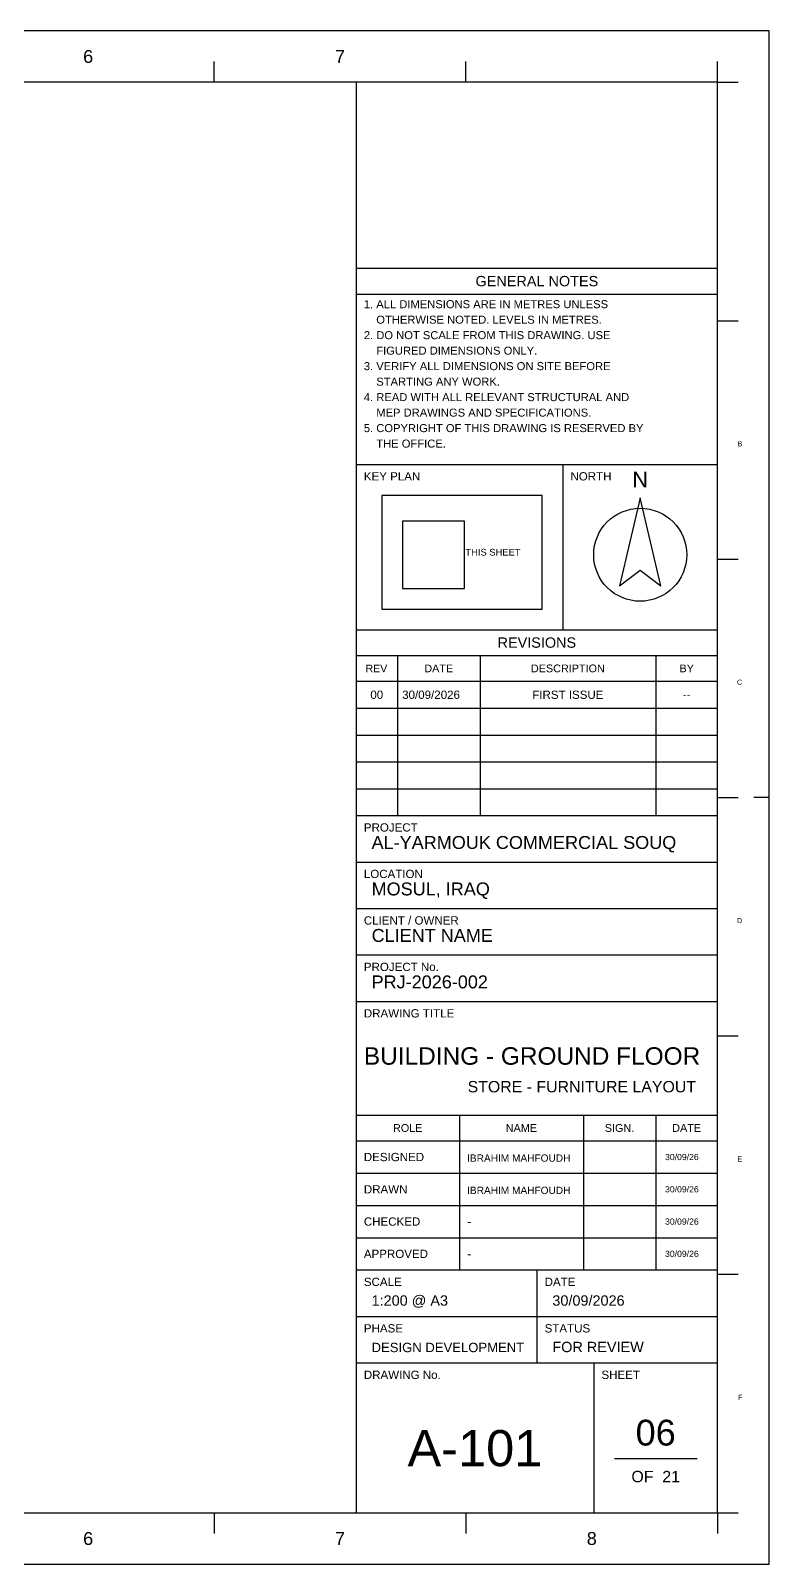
# Model space of a CAD drawing. Header units: metres. Extents: x 0 to 3661, y -5 to 371.
# Drawn here: x 2475.4 to 2504, y 0 to 59.4 of the extents above; entities that cross this region are included whole.
import ezdxf

# ---------------------------------------------------------------- set-up
doc = ezdxf.new("R2010")
doc.units = ezdxf.units.M
doc.header["$MEASUREMENT"] = 0
for name, color, linetype in [('A3_FRAME', 7, 'Continuous'), ('A3_SHEET', 7, 'Continuous'), ('TB_FIELDS', 7, 'Continuous'), ('TB_HEADINGS', 7, 'Continuous'), ('TB_LABELS', 7, 'Continuous'), ('TB_LINES_THICK', 7, 'Continuous'), ('TB_LINES_THIN', 7, 'Continuous'), ('TB_SYMBOLS', 7, 'Continuous')]:
    doc.layers.add(name, color=color, linetype=linetype)
doc.styles.get("Standard").update_dxf_attribs({"font": 'arial.ttf'})

msp = doc.modelspace()

# ---------------------------------------------------------------- linework, layer by layer
at = {"layer": 'A3_FRAME'}
msp.add_line((2504, 29.7), (2503.4, 29.7), dxfattribs=at)
for points in [[(2424, 2), (2502, 2), (2502, 57.4), (2424, 57.4)], [(2488, 2), (2502, 2), (2502, 57.4), (2488, 57.4)]]:
    msp.add_lwpolyline(points, close=True, dxfattribs=at)
at = {"layer": 'A3_SHEET'}
msp.add_lwpolyline([(2420, 0), (2504, 0), (2504, 59.4), (2420, 59.4)], close=True, dxfattribs=at)
at = {"layer": 'TB_LINES_THICK'}
for p, q in [((2488, 50.2), (2502, 50.2)), ((2488, 42.6), (2502, 42.6)), ((2488, 36.2), (2502, 36.2)), ((2488, 29), (2502, 29)), ((2488, 21.8), (2502, 21.8)), ((2488, 17.4), (2502, 17.4)), ((2488, 11.4), (2502, 11.4)), ((2488, 7.8), (2502, 7.8))]:
    msp.add_line(p, q, dxfattribs=at)
at = {"layer": 'TB_LINES_THIN'}
for p, q in [((2482.5, 57.4), (2482.5, 58.2)), ((2492.25, 57.4), (2492.25, 58.2)), ((2502, 57.4), (2502, 58.2)), ((2502, 57.4), (2502.8, 57.4)), ((2488, 49.2), (2502, 49.2)), ((2502, 48.167), (2502.8, 48.167)), ((2496, 42.6), (2496, 36.2)), ((2502, 38.933), (2502.8, 38.933)), ((2488, 35.2), (2502, 35.2)), ((2489.6, 35.2), (2489.6, 29)), ((2492.8, 35.2), (2492.8, 29)), ((2499.6, 35.2), (2499.6, 29)), ((2488, 34.2), (2502, 34.2)), ((2488, 33.16), (2502, 33.16)), ((2488, 32.12), (2502, 32.12)), ((2488, 31.08), (2502, 31.08)), ((2488, 30.04), (2502, 30.04)), ((2502, 29.7), (2502.8, 29.7)), ((2488, 27.2), (2502, 27.2)), ((2488, 25.4), (2502, 25.4)), ((2488, 23.6), (2502, 23.6)), ((2502, 20.467), (2502.8, 20.467)), ((2492, 17.4), (2492, 11.4)), ((2496.8, 17.4), (2496.8, 11.4)), ((2499.6, 17.4), (2499.6, 11.4)), ((2488, 16.4), (2502, 16.4)), ((2488, 15.15), (2502, 15.15)), ((2488, 13.9), (2502, 13.9)), ((2488, 12.65), (2502, 12.65)), ((2495, 11.4), (2495, 7.8)), ((2502, 11.233), (2502.8, 11.233)), ((2488, 9.6), (2502, 9.6)), ((2497.2, 7.8), (2497.2, 2)), ((2498, 4.1), (2501.2, 4.1)), ((2482.5, 2), (2482.5, 1.2)), ((2492.25, 2), (2492.25, 1.2)), ((2502, 2), (2502, 1.2)), ((2502, 2), (2502.8, 2))]:
    msp.add_line(p, q, dxfattribs=at)
for points in [[(2489, 37), (2495.2, 37), (2495.2, 41.4), (2489, 41.4)], [(2489.8, 37.8), (2492.2, 37.8), (2492.2, 40.4), (2489.8, 40.4)]]:
    msp.add_lwpolyline(points, close=True, dxfattribs=at)
at = {"layer": 'TB_SYMBOLS'}
msp.add_lwpolyline([(2499, 41.3), (2498.2, 37.9), (2499, 38.5), (2499.8, 37.9)], close=True, dxfattribs=at)
msp.add_circle((2499, 39.1), 1.8, dxfattribs=at)

# ---------------------------------------------------------------- texts
at = {"layer": 'TB_FIELDS'}
for s, height, p in [('1. ALL DIMENSIONS ARE IN METRES UNLESS', 0.31, (2488.3, 48.652)), ('    OTHERWISE NOTED. LEVELS IN METRES.', 0.31, (2488.3, 48.052)), ('2. DO NOT SCALE FROM THIS DRAWING. USE', 0.31, (2488.3, 47.452)), ('    FIGURED DIMENSIONS ONLY.', 0.31, (2488.3, 46.852)), ('3. VERIFY ALL DIMENSIONS ON SITE BEFORE', 0.31, (2488.3, 46.252)), ('    STARTING ANY WORK.', 0.31, (2488.3, 45.652)), ('4. READ WITH ALL RELEVANT STRUCTURAL AND', 0.31, (2488.3, 45.052)), ('    MEP DRAWINGS AND SPECIFICATIONS.', 0.31, (2488.3, 44.452)), ('5. COPYRIGHT OF THIS DRAWING IS RESERVED BY', 0.31, (2488.3, 43.852)), ('    THE OFFICE.', 0.31, (2488.3, 43.252)), ('00', 0.32, (2488.551, 33.52)), ('30/09/2026', 0.32, (2489.784, 33.52)), ('FIRST ISSUE', 0.32, (2494.821, 33.52)), ('--', 0.32, (2500.651, 33.52)), ('AL-YARMOUK COMMERCIAL SOUQ', 0.5, (2488.6, 27.708)), ('MOSUL, IRAQ', 0.5, (2488.6, 25.908)), ('CLIENT NAME', 0.5, (2488.6, 24.108)), ('PRJ-2026-002', 0.5, (2488.6, 22.308)), ('STORE - FURNITURE LAYOUT', 0.44, (2492.318, 18.28)), ('IBRAHIM MAHFOUDH', 0.2799, (2492.3, 15.595)), ('30/09/26', 0.24, (2499.962, 15.655)), ('IBRAHIM MAHFOUDH', 0.2799, (2492.3, 14.345)), ('30/09/26', 0.24, (2499.962, 14.405)), ('-', 0.36, (2492.3, 13.095)), ('30/09/26', 0.24, (2499.962, 13.155)), ('-', 0.36, (2492.3, 11.845)), ('30/09/26', 0.24, (2499.962, 11.905)), ('1:200 @ A3', 0.4, (2488.6, 10.018)), ('30/09/2026', 0.4, (2495.6, 10.018)), ('DESIGN DEVELOPMENT', 0.3625, (2488.6, 8.218)), ('FOR REVIEW', 0.4, (2495.6, 8.218)), ('OF  21', 0.44, (2498.661, 3.18))]:
    msp.add_text(s, height=height, dxfattribs=at).set_placement(p)
at = {"layer": 'TB_HEADINGS'}
for s, height, p in [('GENERAL NOTES', 0.4, (2492.625, 49.5)), ('REVISIONS', 0.4, (2493.478, 35.5)), ('BUILDING - GROUND FLOOR', 0.6768, (2488.3, 19.35)), ('06', 1, (2498.823, 4.6)), ('A-101', 1.4, (2489.992, 3.8))]:
    msp.add_text(s, height=height, dxfattribs=at).set_placement(p)
at = {"layer": 'TB_LABELS'}
for s, height, p in [('6', 0.5, (2477.431, 58.15)), ('7', 0.5, (2487.181, 58.15)), ('B', 0.2, (2502.767, 43.3)), ('KEY PLAN', 0.32, (2488.3, 41.98)), ('NORTH', 0.32, (2496.3, 41.98)), ('THIS SHEET', 0.26, (2492.23, 39.07)), ('REV', 0.2915, (2488.369, 34.55)), ('DATE', 0.3, (2490.641, 34.55)), ('DESCRIPTION', 0.3, (2494.768, 34.55)), ('BY', 0.3, (2500.521, 34.55)), ('C', 0.2, (2502.748, 34.067)), ('PROJECT', 0.32, (2488.3, 28.38)), ('LOCATION', 0.32, (2488.3, 26.58)), ('CLIENT / OWNER', 0.32, (2488.3, 24.78)), ('D', 0.2, (2502.748, 24.833)), ('PROJECT No.', 0.32, (2488.3, 22.98)), ('DRAWING TITLE', 0.32, (2488.3, 21.18)), ('ROLE', 0.3, (2489.429, 16.75)), ('NAME', 0.3, (2493.795, 16.75)), ('SIGN.', 0.3, (2497.63, 16.75)), ('DATE', 0.3, (2500.241, 16.75)), ('DESIGNED', 0.32, (2488.3, 15.615)), ('E', 0.2, (2502.767, 15.6)), ('DRAWN', 0.32, (2488.3, 14.365)), ('CHECKED', 0.32, (2488.3, 13.115)), ('APPROVED', 0.32, (2488.3, 11.865)), ('SCALE', 0.32, (2488.3, 10.78)), ('DATE', 0.32, (2495.3, 10.78)), ('PHASE', 0.32, (2488.3, 8.98)), ('STATUS', 0.32, (2495.3, 8.98)), ('DRAWING No.', 0.32, (2488.3, 7.18)), ('SHEET', 0.32, (2497.5, 7.18)), ('F', 0.2, (2502.787, 6.367)), ('6', 0.5, (2477.431, 0.75)), ('7', 0.5, (2487.181, 0.75)), ('8', 0.5, (2496.931, 0.75))]:
    msp.add_text(s, height=height, dxfattribs=at).set_placement(p)
at = {"layer": 'TB_SYMBOLS'}
msp.add_text('N', height=0.6, dxfattribs=at).set_placement((2498.697, 41.718))

doc.saveas('drawing.dxf')
